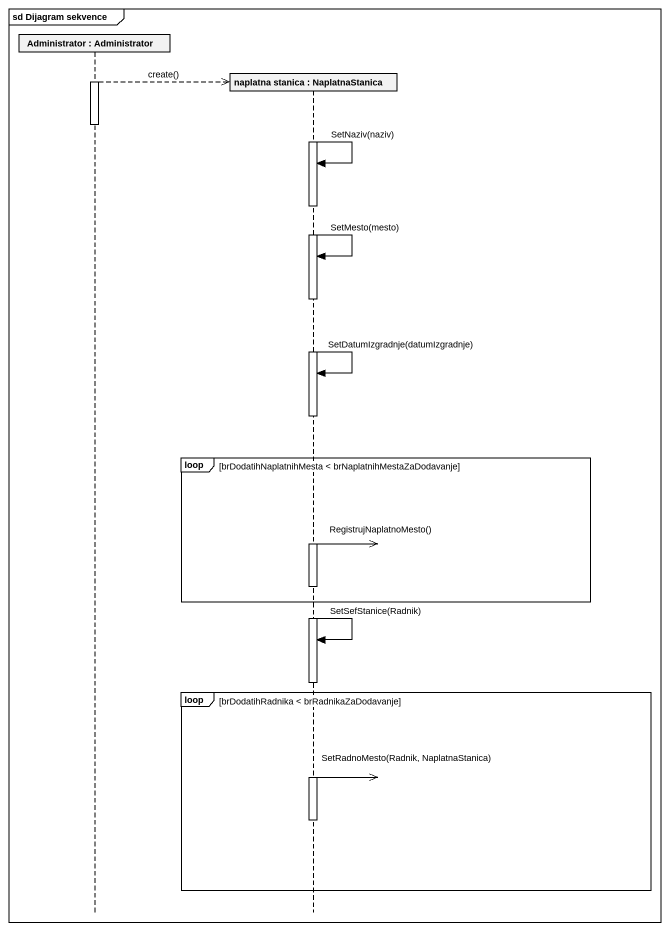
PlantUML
@startuml
mainframe sd Dijagram sekvence
hide footbox
participant "Administrator : Administrator" as Administrator
participant "naplatna stanica : NaplatnaStanica" as naplatna_stanica

activate Administrator
Administrator -->> naplatna_stanica ** : create()
deactivate Administrator
activate naplatna_stanica
naplatna_stanica -> naplatna_stanica : SetNaziv(naziv)
naplatna_stanica -> naplatna_stanica : SetMesto(mesto)
naplatna_stanica -> naplatna_stanica : SetDatumIzgradnje(datumIzgradnje)
deactivate naplatna_stanica
loop brDodatihNaplatnihMesta < brNaplatnihMestaZaDodavanje
  naplatna_stanica ->> naplatna_stanica : RegistrujNaplatnoMesto()
  activate naplatna_stanica
end
naplatna_stanica -> naplatna_stanica : SetSefStanice(Radnik)
deactivate naplatna_stanica
loop brDodatihRadnika < brRadnikaZaDodavanje
  naplatna_stanica ->> naplatna_stanica : SetRadnoMesto(Radnik, NaplatnaStanica)
  activate naplatna_stanica
  deactivate naplatna_stanica
end
@enduml
